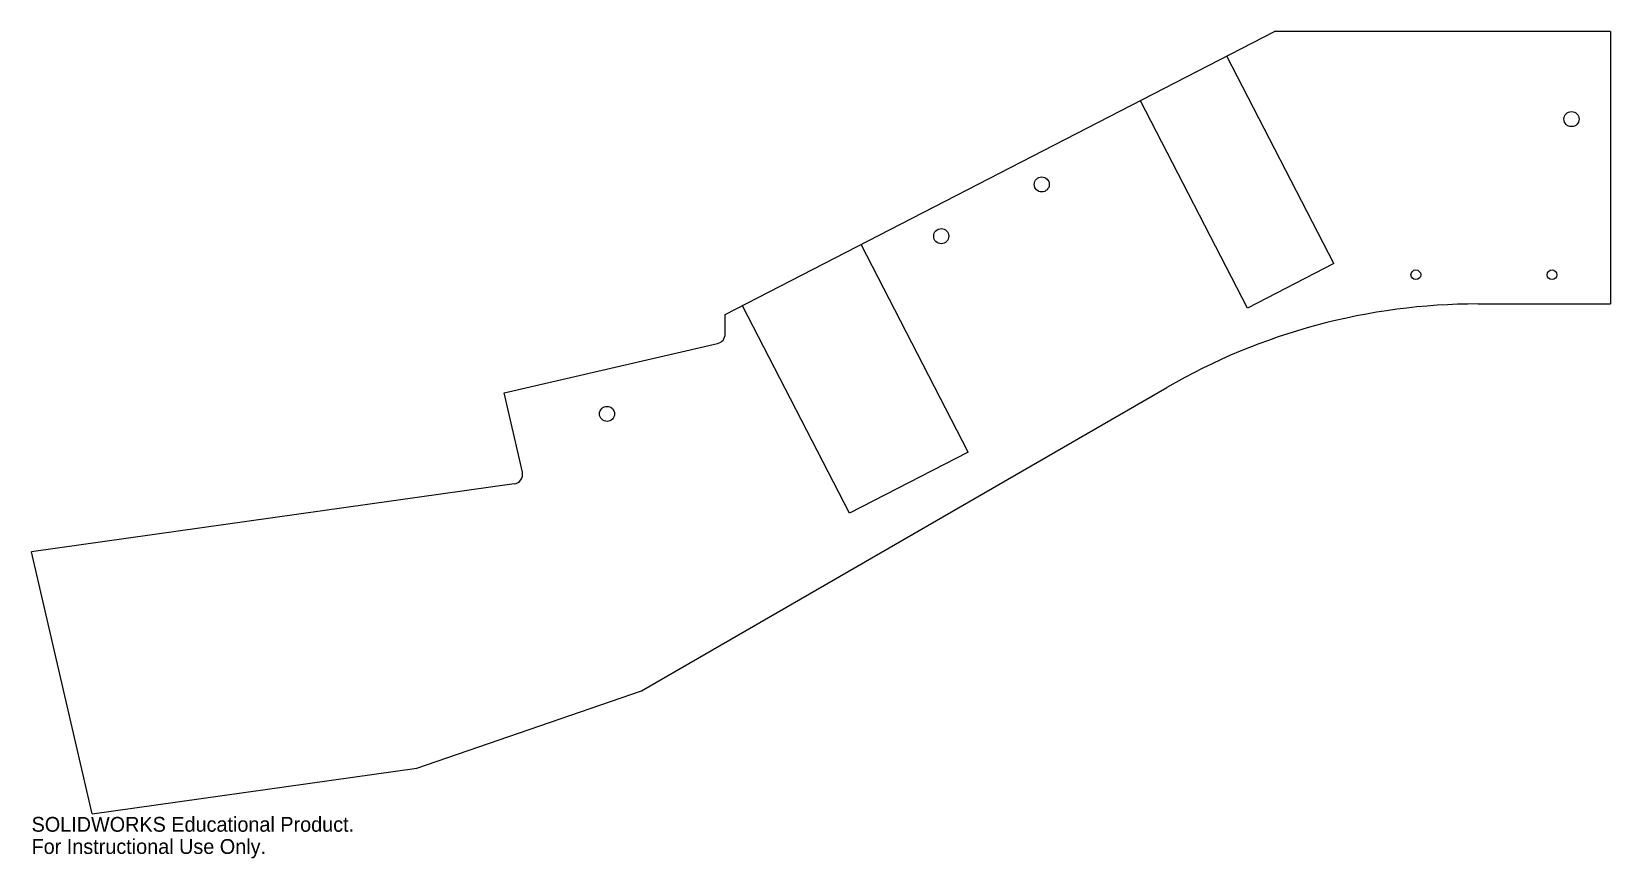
# Model space of a CAD drawing. Header units: inches. Extents: x -128.9 to -108.7, y 222.3 to 232.9.
import ezdxf

# ---------------------------------------------------------------- set-up
doc = ezdxf.new("R2010")
doc.units = ezdxf.units.IN
doc.header["$MEASUREMENT"] = 0
doc.styles.add('SLDTEXTSTYLE0', font='Arail.ttf')

msp = doc.modelspace()

# ---------------------------------------------------------------- linework, layer by layer
at = {"color": 1, "linetype": 'Continuous', "lineweight": 25}
for p, q in [((-120.025, 229.275), (-112.965, 232.912)), ((-108.65, 232.912), (-112.965, 232.912)), ((-108.65, 232.912), (-108.65, 229.412)), ((-112.203, 229.93), (-113.577, 232.597)), ((-113.314, 229.357), (-114.688, 232.024)), ((-116.903, 227.508), (-118.277, 230.175)), ((-112.203, 229.93), (-113.314, 229.357)), ((-120.025, 229.027), (-120.025, 229.275)), ((-118.427, 226.723), (-119.801, 229.39)), ((-110.35, 229.412), (-108.65, 229.412)), ((-122.866, 228.272), (-120.122, 228.905)), ((-122.63, 227.252), (-122.866, 228.272)), ((-121.1, 224.443), (-114.35, 228.34)), ((-116.903, 227.508), (-118.427, 226.723)), ((-122.735, 227.1), (-128.937, 226.229)), ((-128.16, 222.862), (-128.937, 226.229)), ((-123.987, 223.449), (-121.1, 224.443)), ((-128.16, 222.862), (-123.987, 223.449))]:
    msp.add_line(p, q, dxfattribs=at)
for centre, radius in [((-109.15, 231.787), 0.0967), ((-115.957, 230.948), 0.0967), ((-117.249, 230.283), 0.0967), ((-111.15, 229.787), 0.0625), ((-109.4, 229.787), 0.0625), ((-121.543, 228), 0.0967)]:
    msp.add_circle(centre, radius, dxfattribs=at)
for centre, radius, start, end in [((-110.35, 221.412), 8, 90, 120), ((-120.15, 229.027), 0.125, 283, 0), ((-122.752, 227.224), 0.125, 278, 13)]:
    msp.add_arc(centre, radius, start, end, dxfattribs=at)

# ---------------------------------------------------------------- texts
at = {"color": 7, "linetype": 'Continuous', "char_height": 0.1903, "attachment_point": 1, "style": 'SLDTEXTSTYLE0'}
for s, insert in [('SOLIDWORKS Educational Product.', (-128.937, 222.822)), ('For Instructional Use Only.', (-128.937, 222.537))]:
    msp.add_mtext(s, dxfattribs=dict(at, insert=insert))

doc.saveas('drawing.dxf')
